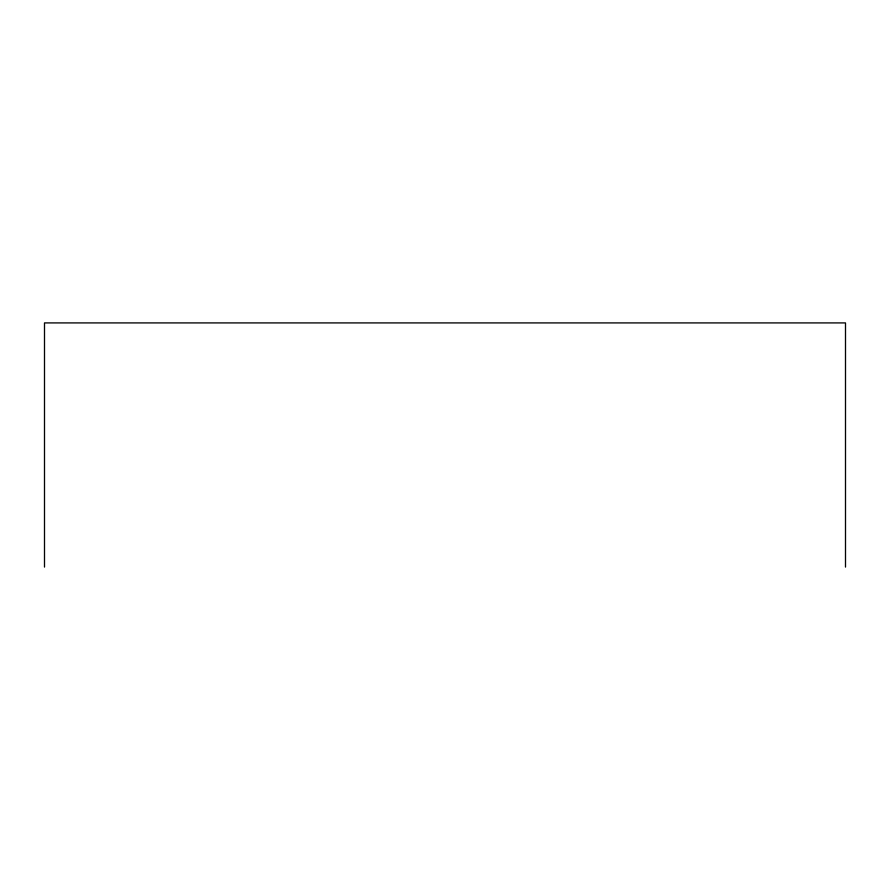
<?xml version="1.0" encoding="UTF-8"?>
<svg xmlns="http://www.w3.org/2000/svg" width="890" height="890" viewBox="0 0 890 890"><rect width="100%" height="100%" fill="white"/><g stroke="black" fill="none" stroke-linecap="round" stroke-linejoin="round"><path stroke-width="1.33" d="M845.5 567.086L845.5 322.914L44.5 322.914L44.5 567.086"/></g></svg>
